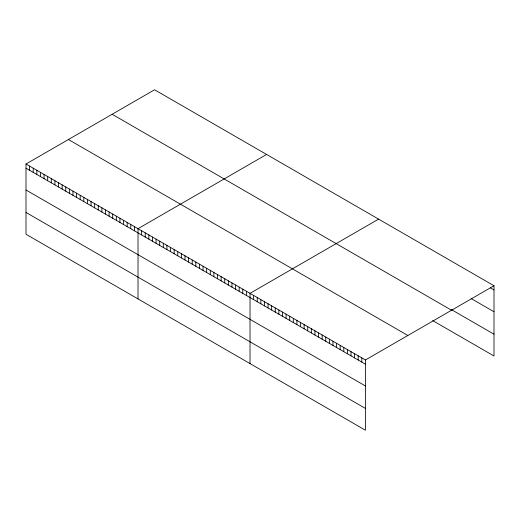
<?xml version="1.0" encoding="UTF-8"?>
<svg xmlns="http://www.w3.org/2000/svg" width="520" height="520" viewBox="0 0 520 520"><rect width="100%" height="100%" fill="white"/><g stroke="black" fill="none" stroke-linecap="round" stroke-linejoin="round"><path stroke-width="0.78" d="M26 164.008L365.43 359.976L365.43 430.222L26 234.254L26 164.008L154.57 89.778L494 285.747L494 355.992L432.692 320.593M266.584 154.447L138.015 228.677L138.015 298.922M378.593 219.115L250.023 293.345L250.023 363.591M365.43 359.976L494 285.747M490.393 287.872L494 289.952M471.159 298.558L494 311.747M451.321 309.562L494 334.197M112.145 114.276L451.575 310.245M68.425 139.516L407.856 335.478M26 168.214L365.43 364.182M26 190.008L365.43 385.976M26 212.459L365.43 408.428M361.822 357.897L361.822 362.102M358.215 355.81L358.215 360.016M354.607 353.73L354.607 357.935M351.007 351.65L351.007 355.856M347.399 349.563L347.399 353.769M343.791 347.484L343.791 351.689M340.184 345.404L340.184 349.609M336.576 343.317L336.576 347.522M332.969 341.237L332.969 345.443M329.368 339.157L329.368 343.363M325.761 337.071L325.761 341.276M322.153 334.99L322.153 339.196M318.546 332.911L318.546 337.116M314.938 330.824L314.938 335.029M311.331 328.744L311.331 332.95M307.73 326.664L307.73 330.87M304.122 324.578L304.122 328.783M300.514 322.498L300.514 326.703M296.907 320.418L296.907 324.623M293.3 318.331L293.3 322.536M289.692 316.251L289.692 320.457M286.091 314.171L286.091 318.377M282.483 312.084L282.483 316.29M278.876 310.005L278.876 314.21M275.269 307.925L275.269 312.13M271.661 305.838L271.661 310.043M268.053 303.758L268.053 307.964M264.453 301.678L264.453 305.883M260.845 299.592L260.845 303.797M257.238 297.512L257.238 301.717M253.63 295.432L253.63 299.637M246.409 291.258L246.409 295.471M242.794 289.172L242.794 293.384M239.187 287.092L239.187 291.298M235.573 285.006L235.573 289.211M231.959 282.919L231.959 287.125M228.345 280.833L228.345 285.038M224.731 278.746L224.731 282.952M221.117 276.659L221.117 280.865M217.503 274.573L217.503 278.779M213.889 272.486L213.889 276.692M210.275 270.4L210.275 274.606M206.661 268.314L206.661 272.519M203.053 266.227L203.053 270.433M199.44 264.141L199.44 268.346M195.826 262.054L195.826 266.26M192.212 259.968L192.212 264.173M188.597 257.881L188.597 262.087M184.983 255.794L184.983 260.007M181.369 253.714L181.369 257.92M177.756 251.628L177.756 255.833M174.142 249.542L174.142 253.747M170.534 247.455L170.534 251.661M166.92 245.369L166.92 249.574M163.306 243.282L163.306 247.488M159.692 241.196L159.692 245.401M156.078 239.109L156.078 243.315M152.464 237.022L152.464 241.228M148.85 234.936L148.85 239.142M145.236 232.85L145.236 237.055M141.622 230.763L141.622 234.969M134.401 226.59L134.401 230.796M130.787 224.504L130.787 228.709M127.173 222.417L127.173 226.629M123.559 220.331L123.559 224.542M119.945 218.25L119.945 222.456M116.331 216.164L116.331 220.369M112.716 214.078L112.716 218.283M109.103 211.991L109.103 216.197M105.495 209.905L105.495 214.11M101.881 207.818L101.881 212.024M98.267 205.732L98.267 209.937M94.653 203.645L94.653 207.85M91.039 201.558L91.039 205.764M87.425 199.472L87.425 203.678M83.811 197.386L83.811 201.591M80.197 195.299L80.197 199.505M76.583 193.213L76.583 197.418M72.975 191.126L72.975 195.332M69.361 189.04L69.361 193.245M65.748 186.953L65.748 191.165M62.134 184.867L62.134 189.078M58.52 182.786L58.52 186.992M54.906 180.7L54.906 184.906M51.291 178.614L51.291 182.819M47.677 176.527L47.677 180.733M44.064 174.441L44.064 178.646M40.456 172.354L40.456 176.56M36.842 170.268L36.842 174.473M33.228 168.181L33.228 172.386M29.614 166.095L29.614 170.3"/></g></svg>
